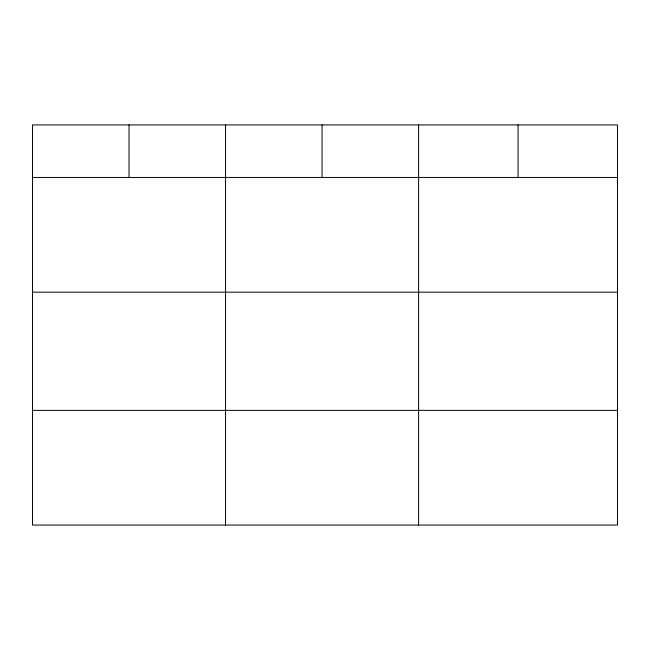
<?xml version="1.0" encoding="UTF-8"?>
<svg xmlns="http://www.w3.org/2000/svg" width="650" height="650" viewBox="0 0 650 650"><rect width="100%" height="100%" fill="white"/><g stroke="black" fill="none" stroke-linecap="round" stroke-linejoin="round"><path stroke-width="0.97" d="M617.5 292.175L617.5 124.93L32.5 124.93L32.5 525.07L617.5 525.07L617.5 292.175L32.5 292.175M32.5 177.458L617.5 177.458M32.5 410.361L617.5 410.361M518.05 124.93L518.05 177.458M418.6 124.93L418.6 525.07M322.075 124.93L322.075 177.458M225.55 124.93L225.55 525.07M129.025 124.93L129.025 177.458"/></g></svg>
